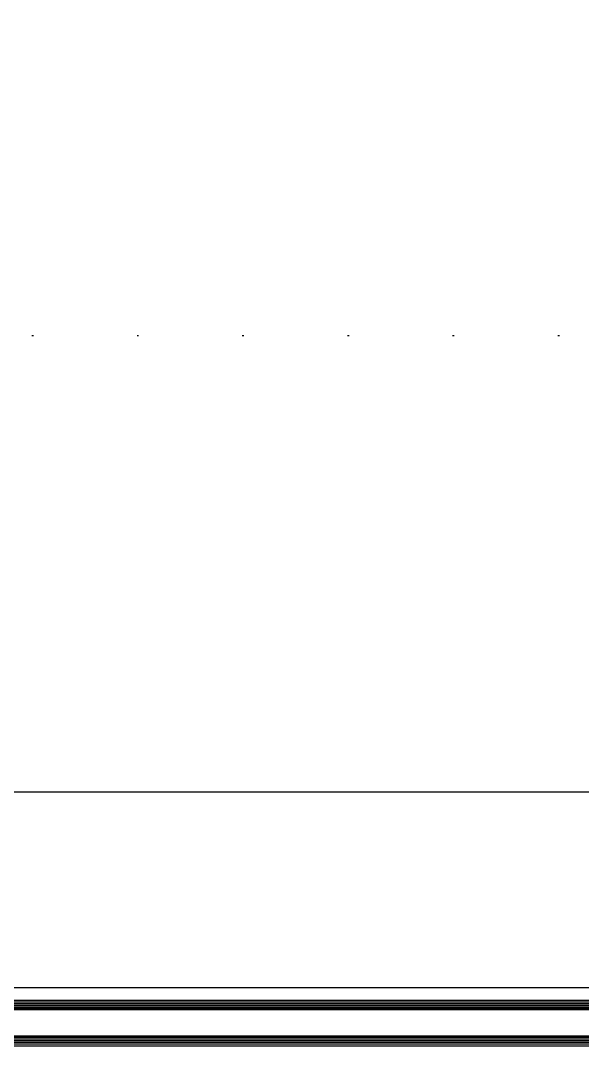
# Model space of a CAD drawing. Header units: inches. Extents: x 21 to 32698, y 13 to 3712.
# Drawn here: x 18629.3 to 18663.7, y 963.5 to 1026.4 of the extents above; entities that cross this region are included whole.
import ezdxf

# ---------------------------------------------------------------- set-up
doc = ezdxf.new("R2010")
doc.units = ezdxf.units.IN
doc.header["$MEASUREMENT"] = 0
doc.set_wipeout_variables(frame=1)
doc.linetypes.add('DOT', pattern=[6.35, 0, -6.35])
for name, color, linetype, lineweight in [('Z_MİM_-KM-BEAM-RAY', 8, 'DOT', 25), ('Z_MİM_-KM-GLAZ', 8, 'Continuous', 25), ('Z_MİM_-KM-IZO-THERMAL', 8, 'Continuous', 25), ('Z_MİM_-KM-IZO-THERMAL-ROCKWOOL', 8, 'BATTING', 25), ('Z_MİM_-KM-PAINT', 8, 'Continuous', 25), ('Z_MİM_-KM-WALL', 8, 'Continuous', 25), ('Z_MİM_-KM-WALL-PLASTER', 8, 'Continuous', 25), ('Z_MİM_ALUMINIUM', 8, 'Continuous', 25), ('Z_MİM_KOLON-0.KAT', 8, 'Continuous', 25), ('Z_MİM_MYM_CAM', 8, 'Continuous', 25)]:
    doc.layers.add(name, color=color, linetype=linetype, lineweight=lineweight)
doc.linetypes.add('BATTING', pattern='A,0.00254,-2.54,[134,ltypeshp.shx,S=2.54,R=0,X=-2.54,Y=0],-5.08,[134,ltypeshp.shx,S=2.54,R=180,X=2.54,Y=0],-2.54', length=10.16254)

# ---------------------------------------------------------------- blocks, each defined once
blk = doc.blocks.new('-KM_Kiriş İzi-2K')
at = {"layer": 'Z_MİM_-KM-BEAM-RAY'}
for p, q in [((2749.999, 25), (3475.001, 25)), ((2749.999, 0), (3475.001, 0))]:
    blk.add_line(p, q, dxfattribs=at)
blk = doc.blocks.new('*U219')
at = {"layer": 'Z_MİM_MYM_CAM'}
blk.add_line((211.17, 0), (-387.24, 0), dxfattribs=at)
for points in [[(211.17, 0), (-387.24, 0)], [(211.17, 0), (-387.24, 0)], [(-387.24, -1), (211.17, -1)], [(-387.24, -2), (211.17, -2)], [(-387.24, -3), (211.17, -3)], [(-387.24, -4), (211.17, -4)], [(-387.24, -5), (211.17, -5)], [(-387.24, -6), (211.17, -6)], [(-387.24, -22), (211.17, -22)], [(-387.24, -22), (211.17, -22)], [(211.17, -23), (-387.24, -23)], [(211.17, -24), (-387.24, -24)], [(211.17, -25), (-387.24, -25)], [(211.17, -26), (-387.24, -26)], [(211.17, -27), (-387.24, -27)], [(211.17, -28), (-387.24, -28)], [(211.17, -28), (-387.24, -28)]]:
    blk.add_lwpolyline(points, dxfattribs=at)
blk = doc.blocks.new('-KM-AL1 150_900')
blk.add_wipeout([(151.488, -34.02), (151.726, -15.48), (149.45, -15.45), (149.45, 7.15), (9.45, 7.15), (9.45, -15.45), (7.398, -15.45), (7.567, -34.061)])
at = {"layer": 'Z_MİM_ALUMINIUM', "elevation": 0.002}
for points in [[(15.193, -18.45), (143.83, -18.45)], [(16.713, -30.45), (142.175, -30.45)]]:
    blk.add_lwpolyline(points, dxfattribs=at)
at = {"layer": 'Z_MİM_KOLON-0.KAT', "xscale": 0.1, "yscale": 0.1, "zscale": 0.1, "rotation": 180}
blk.add_blockref('*U219', (104.107, -34.02), dxfattribs=at)

msp = doc.modelspace()

# ---------------------------------------------------------------- linework, layer by layer
at = {"layer": 'Z_MİM_-KM-IZO-THERMAL'}
msp.add_lwpolyline([(18844.214, 969.583), (17329.214, 969.583), (17329.214, 999.583), (16654.213, 999.583), (16654.213, 969.583), (15319.214, 969.583), (15319.214, 1624.583), (15029.214, 1624.583), (15029.215, 2594.584), (18844.214, 2594.584)], close=True, dxfattribs=at)
at = {"layer": 'Z_MİM_-KM-IZO-THERMAL-ROCKWOOL', "ltscale": 0.45}
msp.add_lwpolyline([(18839.214, 974.583), (17334.214, 974.583), (17334.214, 1004.583), (16649.213, 1004.583), (16649.213, 974.583), (15324.214, 974.583), (15324.214, 1629.583), (15034.214, 1629.583), (15034.215, 2589.584), (18839.214, 2589.584)], close=True, dxfattribs=at)
at = {"layer": 'Z_MİM_-KM-PAINT'}
msp.add_lwpolyline([(18847.214, 966.583), (17326.214, 966.583), (17326.214, 996.583), (16657.213, 996.583), (16657.213, 966.583), (15316.214, 966.583), (15316.214, 1621.583), (15026.214, 1621.583), (15026.215, 2597.584), (18847.214, 2597.584)], close=True, dxfattribs=at)
at = {"layer": 'Z_MİM_-KM-WALL'}
msp.add_lwpolyline([(18831.714, 982.083), (17341.714, 982.083), (17341.714, 1012.083), (16641.713, 1012.083), (16641.713, 982.083), (15331.714, 982.083), (15331.714, 1637.083), (15041.714, 1637.083), (15041.715, 2582.084), (18831.714, 2582.084)], close=True, dxfattribs=at)
msp.add_lwpolyline([(18806.715, 1002.083), (18081.713, 1002.083)], dxfattribs=at)
at = {"layer": 'Z_MİM_-KM-WALL-PLASTER'}
for points in [[(18846.714, 967.083), (17326.714, 967.083), (17326.714, 997.083), (16656.713, 997.083), (16656.713, 967.083), (15316.714, 967.083), (15316.714, 1622.083), (15026.714, 1622.083), (15026.715, 2597.084), (18846.714, 2597.084)], [(18834.214, 979.583), (17339.214, 979.583), (17339.214, 1009.583), (16644.213, 1009.583), (16644.213, 979.583), (15329.214, 979.583), (15329.214, 1634.583), (15039.214, 1634.583), (15039.215, 2584.584), (18834.214, 2584.584)], [(18474.214, 1644.583), (18804.215, 1644.583), (18804.215, 1504.583), (18809.214, 1504.583), (18809.214, 1139.583), (18804.215, 1139.583), (18804.215, 1004.583), (18474.214, 1004.583)]]:
    msp.add_lwpolyline(points, close=True, dxfattribs=at)

# ---------------------------------------------------------------- block references
at = {"layer": 'Z_MİM_-KM-BEAM-RAY'}
msp.add_blockref('-KM_Kiriş İzi-2K', (15331.714, 982.083), dxfattribs=at)

# ---------------------------------------------------------------- next in the draw order: block references
at = {"layer": 'Z_MİM_-KM-GLAZ'}
msp.add_blockref('-KM-AL1 150_900', (18542.262, 997.533), dxfattribs=at)

doc.saveas('drawing.dxf')
